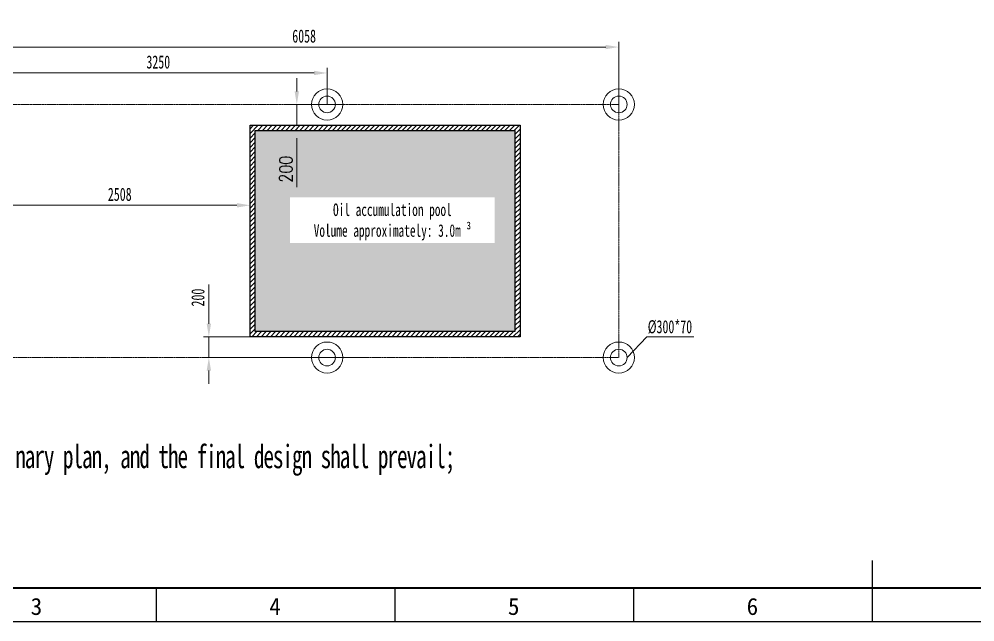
# Model space of a CAD drawing. Header units: millimetres. Extents: x 55614 to 110757, y -66981 to -47484.
# Drawn here: x 88756 to 97956, y -66981 to -61176 of the extents above; entities that cross this region are included whole.
import ezdxf

# ---------------------------------------------------------------- set-up
doc = ezdxf.new("R2010")
doc.units = ezdxf.units.MM
doc.linetypes.add('ACAD_ISO02W100', pattern=[15, 12, -3])
doc.layers.get('0').update_dxf_attribs({"lineweight": 15})
doc.layers.get('Defpoints').update_dxf_attribs({"lineweight": 15})
doc.layers.add('FORM', color=7, linetype='Continuous')
doc.layers.add('LY_Partlib2', color=7, linetype='Continuous')
doc.styles.add('KEHUA', font='STFANGSO.TTF')
doc.styles.add('TH_GBDIM', font='romans.shx', dxfattribs={"width": 0.8, "bigfont": 'gbcbig.shx'})
doc.styles.add('标准', font='simsun.ttc', dxfattribs={"width": 0.667})
doc.dimstyles.new('TH_GBDIM', dxfattribs={"dimscale": 42, "dimtxt": 3, "dimasz": 3, "dimexe": 1.2, "dimexo": 0, "dimgap": 1, "dimtad": 1, "dimdec": 1, "dimlfac": -1.5, "dimdsep": 46, "dimtxsty": 'TH_GBDIM', "dimcen": 2.5, "dimclrd": 130, "dimclre": 130, "dimclrt": 3, "dimadec": 0, "dimazin": 2, "dimtfac": 0.714286, "dimtdec": 1, "dimtmove": 0, "dimatfit": 3, "dimfxl": 1, "dimtolj": 1, "dimtzin": 0, "dimlwd": -1, "dimlwe": -1, "dimarcsym": 0})

# ---------------------------------------------------------------- blocks, each defined once
blk = doc.blocks.new('*D1392')
at = {"color": 130}
for p, q in [((88470.4, -61997.6), (88470.4, -61644.3)), ((91720.3, -61997.6), (91720.3, -61644.3)), ((88596.4, -61694.7), (91594.3, -61694.7))]:
    blk.add_line(p, q, dxfattribs=at)
for points in [[(88596.4, -61673.7), (88596.4, -61715.7), (88470.4, -61694.7)], [(91594.3, -61715.7), (91594.3, -61673.7), (91720.3, -61694.7)]]:
    blk.add_solid(points, dxfattribs=at)
at = {"layer": 'Defpoints', "color": 0}
for p in [(91720.3, -61694.7), (88470.4, -61997.6), (91720.3, -61997.6)]:
    blk.add_point(p, dxfattribs=at)
at = {"color": 3, "insert": (90095.3, -61589.7), "char_height": 126, "attachment_point": 5, "style": '标准'}
blk.add_mtext('\\A1;\\A1;3250', dxfattribs=at)
blk = doc.blocks.new('*D1393')
at = {"color": 130}
for p, q in [((91428.7, -61871.6), (91428.7, -61745.6)), ((91884.2, -61997.6), (91378.3, -61997.6)), ((91428.7, -61997.6), (91428.7, -62197.6)), ((91859.9, -62197.6), (91378.3, -62197.6)), ((91428.7, -62323.6), (91428.7, -62792.8))]:
    blk.add_line(p, q, dxfattribs=at)
for points in [[(91407.7, -61871.6), (91449.7, -61871.6), (91428.7, -61997.6)], [(91449.7, -62323.6), (91407.7, -62323.6), (91428.7, -62197.6)]]:
    blk.add_solid(points, dxfattribs=at)
at = {"layer": 'Defpoints', "color": 0}
for p in [(91884.2, -61997.6), (91428.7, -62197.6), (91859.9, -62197.6)]:
    blk.add_point(p, dxfattribs=at)
at = {"color": 3, "insert": (91323.7, -62621.2), "char_height": 126, "attachment_point": 5, "rotation": 90, "style": 'TH_GBDIM'}
blk.add_mtext('\\A1;200', dxfattribs=at)
blk = doc.blocks.new('*D1410')
at = {"color": 130}
for p, q in [((90582.2, -64109.6), (90582.2, -63731.5)), ((90978.4, -64235.6), (90531.8, -64235.6)), ((90582.2, -64435.6), (90582.2, -64235.6)), ((92041.5, -64435.6), (90531.8, -64435.6)), ((90582.2, -64561.6), (90582.2, -64687.6))]:
    blk.add_line(p, q, dxfattribs=at)
for points in [[(90561.2, -64109.6), (90603.2, -64109.6), (90582.2, -64235.6)], [(90603.2, -64561.6), (90561.2, -64561.6), (90582.2, -64435.6)]]:
    blk.add_solid(points, dxfattribs=at)
at = {"layer": 'Defpoints', "color": 0}
for p in [(90582.2, -64235.6), (90978.4, -64235.6), (92041.5, -64435.6)]:
    blk.add_point(p, dxfattribs=at)
at = {"color": 3, "insert": (90477.2, -63857.6), "char_height": 126, "attachment_point": 5, "rotation": 90, "style": '标准'}
blk.add_mtext('\\A1;\\A1;200', dxfattribs=at)
blk = doc.blocks.new('*D1418')
at = {"color": 130}
for p, q in [((88470.4, -61847.6), (88470.4, -61394.6)), ((88596.4, -61445), (94402.4, -61445)), ((94528.4, -61997.6), (94528.4, -61394.6))]:
    blk.add_line(p, q, dxfattribs=at)
for points in [[(88596.4, -61424), (88596.4, -61466), (88470.4, -61445)], [(94402.4, -61466), (94402.4, -61424), (94528.4, -61445)]]:
    blk.add_solid(points, dxfattribs=at)
at = {"layer": 'Defpoints', "color": 0}
for p in [(94528.4, -61445), (88470.4, -61847.6), (94528.4, -61997.6)]:
    blk.add_point(p, dxfattribs=at)
at = {"color": 3, "insert": (91499.4, -61340), "char_height": 126, "attachment_point": 5, "style": '标准'}
blk.add_mtext('\\A1;\\A1;6058', dxfattribs=at)
blk = doc.blocks.new('*D1419')
at = {"color": 130}
for p, q in [((88470.4, -62813.2), (88470.4, -63019.5)), ((90978.4, -62813.2), (90978.4, -63019.5)), ((90852.4, -62969.1), (88596.4, -62969.1))]:
    blk.add_line(p, q, dxfattribs=at)
for points in [[(88596.4, -62948.1), (88596.4, -62990.1), (88470.4, -62969.1)], [(90852.4, -62990.1), (90852.4, -62948.1), (90978.4, -62969.1)]]:
    blk.add_solid(points, dxfattribs=at)
at = {"layer": 'Defpoints', "color": 0}
for p in [(88470.4, -62813.2), (90978.4, -62813.2), (88470.4, -62969.1)]:
    blk.add_point(p, dxfattribs=at)
at = {"color": 3, "insert": (89724.4, -62864.1), "char_height": 126, "attachment_point": 5, "style": '标准'}
blk.add_mtext('\\A1;\\A1;2508', dxfattribs=at)
blk = doc.blocks.new('1')
at = {"layer": 'FORM', "color": 4}
for p, q in [((2016.24, 2678.44), (2016.24, 2687.49)), ((1910.66, 2678.44), (1910.66, 2683.47)), ((1945.85, 2678.44), (1945.85, 2683.47)), ((1981.05, 2678.44), (1981.05, 2683.47))]:
    blk.add_line(p, q, dxfattribs=at)
at = {"layer": 'FORM', "color": 6}
blk.add_lwpolyline([(1805.08, 2977.08), (2227.4, 2977.08), (2227.4, 2678.44), (1805.08, 2678.44)], close=True, dxfattribs=at)
at = {"layer": 'FORM', "color": 8, "lineweight": 40}
blk.add_lwpolyline([(1810.11, 2683.47), (2222.37, 2683.47), (2222.37, 2972.06), (1810.11, 2972.06)], close=True, dxfattribs=at)
at = {"layer": 'FORM', "color": 4, "style": 'KEHUA'}
for s, p in [('3', (1892.09, 2679.47)), ('6', (1997.67, 2679.47)), ('4', (1927.28, 2679.47)), ('5', (1962.47, 2679.47))]:
    blk.add_text(s, height=2.51, dxfattribs=at).set_placement(p)

msp = doc.modelspace()

# ---------------------------------------------------------------- hatches: boundary and pattern name
h = msp.add_hatch()
h.set_pattern_fill('ANSI31,_O', color=6, scale=10)
h.set_pattern_definition([(45, (-33042.893, -68656.578), (-22.45064, 22.45064), [])])
h.paths.add_polyline_path([(91028.374, -62247.558), (93528.374, -62247.558), (93528.374, -64185.603), (91028.374, -64185.603)], flags=16)
h.paths.add_polyline_path([(90978.374, -62197.558), (93578.374, -62197.558), (93578.374, -64235.603), (90978.374, -64235.603)])
h = msp.add_hatch()
h.set_pattern_fill('GRAVEL', color=5, scale=5, style=0)
h.set_pattern_definition([(228.0128, (91119.814, -64058.603), (-1016.000863, -1143.001404), [17.086, -1691.525]), (184.9697, (91108.384, -64071.303), (1524.002465, 126.999104), [29.3203, -2902.7]), (132.5104, (91079.174, -64073.843), (1269.999076, -1397.001365), [20.674, -2046.735]), (267.2737, (91029.644, -64105.593), (126.999449, 2539.999183), [26.7003, -2643.32]), (292.8337, (91028.374, -64132.263), (-635.001803, 1524.000867), [26.1817, -2591.99]), (357.2737, (91038.534, -64156.393), (-2539.999183, 126.999449), [26.7003, -2643.32]), (37.6942, (91065.204, -64157.663), (-1651.001043, -1269.998868), [35.3097, -3495.655]), (72.2553, (91093.144, -64136.073), (889.001778, 2794.00081), [33.336, -3300.265]), (121.4296, (91103.304, -64104.323), (-1016.000262, 1650.998058), [26.7906, -2652.275]), (175.2364, (91089.334, -64081.463), (1396.998903, -126.998808), [30.5856, -1498.695]), (222.3974, (91058.854, -64078.923), (-1524.000046, -1396.9981825), [39.554, -3915.84]), (138.8141, (91155.374, -64106.863), (-888.999434, 761.99883), [13.5002, -1336.53]), (171.4692, (91145.214, -64097.973), (1650.99748, -254.00064), [25.684, -2542.73]), (225, (91119.81, -64094.16), (-3e-14, -127), [17.9605, -161.6445]), (203.1986, (91110.924, -64078.923), (635.00214, 254.00111), [9.672, -957.53]), (291.8014, (91102.034, -64082.733), (-127.00009, 381.00025), [13.6783, -670.24]), (30.9638, (91107.114, -64095.433), (380.9996, 254.0002), [22.216, -718.315]), (161.5651, (91126.164, -64084.003), (254.0001, -126.9998), [16.0644, -385.545]), (16.3895, (91028.374, -64082.733), (1270.0007, 380.999207), [22.5044, -2227.94]), (70.3462, (91049.964, -64076.383), (-507.998584, -1396.998024), [18.88, -1869.11]), (293.1986, (91126.164, -64058.603), (-254.00111, 635.00214), [19.344, -947.86]), (343.6105, (91133.784, -64076.383), (-1270.0007, 380.999207), [22.5044, -2227.94]), (339.444, (91028.374, -64161.473), (-635.00079, 253.99969), [21.7018, -1063.385]), (294.7751, (91048.694, -64169.093), (-634.99852, 1396.999351), [18.1836, -1800.18]), (66.8014, (91127.434, -64185.603), (254.00111, 635.00214), [19.344, -947.86]), (17.354, (91135.054, -64167.823), (-1651.00009, -507.999234), [21.289, -2107.62]), (69.444, (91065.204, -64185.603), (-253.99969, -635.00079), [10.851, -1074.24]), (101.3099, (91119.814, -64185.603), (-126.99937, 507.99837), [6.4757, -641.1]), (165.9638, (91118.544, -64179.253), (381.00027, -126.99978), [26.1817, -497.4525]), (186.009, (91093.144, -64172.903), (1269.998127, 126.999703), [24.2633, -2402.07]), (303.6901, (91107.114, -64106.863), (-127.00004, 253.99975), [18.316, -439.589]), (353.1572, (91117.274, -64122.103), (2159.000893, -254.0011376), [31.9778, -3165.8]), (60.9454, (91149.024, -64125.913), (-507.99882, -888.99788), [13.0754, -1294.47]), (90, (91155.37, -64114.48), (-127, 127), [7.62, -119.38]), (120.2564, (91090.604, -64169.093), (507.998923, -888.999552), [17.6433, -1746.695]), (48.0128, (91081.714, -64153.853), (1016.000863, 1143.001404), [34.172, -1674.44]), (0, (91104.57, -64128.45), (127, 127), [33.02, -93.98]), (325.3048, (91137.594, -64128.453), (-1269.9978, 889.000085), [20.0805, -1987.965]), (254.0546, (91154.104, -64139.883), (-127.00032, -508.00121), [18.4914, -906.085]), (207.646, (91149.024, -64157.663), (-2412.999152, -1270.000799), [30.1073, -2980.625]), (175.4261, (91122.354, -64171.633), (-1651.00038, 126.9993856), [31.8514, -3153.29]), (175.4261, (91122.354, -64171.633), (-1651.00038, 126.9993856), [31.8514, -3153.29])])
h.paths.add_polyline_path([(91028.374, -62247.558), (91028.374, -64185.603), (93528.374, -64185.603), (93528.374, -62247.558)])

# ---------------------------------------------------------------- linework, layer by layer
at = {"color": 1}
for p, q in [((94608.383, -64435.659), (94799.303, -64236.657)), ((94799.303, -64236.657), (95251.33, -64236.657))]:
    msp.add_line(p, q, dxfattribs=at)
at = {"linetype": 'ACAD_ISO02W100', "ltscale": 0.1}
msp.add_lwpolyline([(94528.383, -64435.59), (88470.366, -64435.59), (88470.366, -61997.59), (94528.383, -61997.59)], close=True, dxfattribs=at)
at = {"color": 6, "lineweight": 25}
for points in [[(90978.374, -62197.558), (93578.374, -62197.558), (93578.374, -64235.603), (90978.374, -64235.603)], [(91028.374, -62247.558), (93528.374, -62247.558), (93528.374, -64185.603), (91028.374, -64185.603)]]:
    msp.add_lwpolyline(points, close=True, dxfattribs=at)
at = {"color": 3, "linetype": 'Continuous'}
for centre in [(91720.325, -61997.59), (94528.383, -61997.59), (91720.325, -64435.59), (94528.383, -64435.59)]:
    msp.add_circle(centre, 150.002, dxfattribs=at)
at = {"color": 3}
for centre in [(91720.325, -61997.59), (94528.383, -61997.59), (91720.325, -64435.59), (94528.383, -64435.59)]:
    msp.add_circle(centre, 80, dxfattribs=at)

# ---------------------------------------------------------------- texts
at = {"color": 1, "attachment_point": 1, "style": '标准'}
for s, insert, char_height, width in [('%%C300*70', (94806.834, -64075.465, -15388.584), 126, 2244.63892), ('{\\T0.9;Note:This diagram is only for reference in the preliminary plan, and the final design shall prevail;}', (83756.27, -65275.535), 225, 11599.13343)]:
    msp.add_mtext(s, dxfattribs=dict(at, insert=insert, char_height=char_height, width=width))

# ---------------------------------------------------------------- dimensions: what is measured, and where the dimension line sits
for base, p1, p2, picture, middle in [((94528.383, -61444.971), (88470.366, -61847.588), (94528.383, -61997.59), '*D1418', (91499.375, -61339.971)), ((91720.325, -61694.729), (88470.366, -61997.59), (91720.325, -61997.59), '*D1392', (90095.346, -61589.729)), ((88470.366, -62969.121), (90978.374, -62813.229), (88470.366, -62813.229), '*D1419', (89724.37, -62864.121))]:
    dim = msp.add_linear_dim(base=base, p1=p1, p2=p2, text='\\A1;<>', dimstyle='TH_GBDIM', override={"dimtxsty": '标准'})
    dim.commit()
    dim.dimension.update_dxf_attribs({"geometry": picture, "text_midpoint": middle})
dim = msp.add_linear_dim(base=(91428.69, -62197.558), p1=(91884.218, -61997.59), p2=(91859.858, -62197.558), angle=90, dimstyle='TH_GBDIM')
dim.commit()
dim.dimension.update_dxf_attribs({"geometry": '*D1393', "text_midpoint": (91428.69, -62621.158), "dimtype": 160})
dim = msp.add_linear_dim(base=(90582.216, -64235.603), p1=(92041.539, -64435.59), p2=(90978.374, -64235.603), angle=90, text='\\A1;<>', dimstyle='TH_GBDIM', override={"dimtxsty": '标准'})
dim.commit()
dim.dimension.update_dxf_attribs({"geometry": '*D1410', "text_midpoint": (90477.216, -63857.561)})

# ---------------------------------------------------------------- next in the draw order: texts
at = {"color": 2, "insert": (92348.984, -62952.057), "char_height": 120, "width": 1849.30111, "attachment_point": 2, "style": '标准', "bg_fill": 2}
msp.add_mtext('Oil accumulation pool\\PVolume approximately: 3.0m ³', dxfattribs=at)

# ---------------------------------------------------------------- next in the draw order: block references
at = {"layer": 'LY_Partlib2', "xscale": 65.28547535580151, "yscale": 65.28547535580151, "zscale": 65.28547535580151}
msp.add_blockref('1', (-34659.727, -241844.639), dxfattribs=at)

doc.saveas('drawing.dxf')
